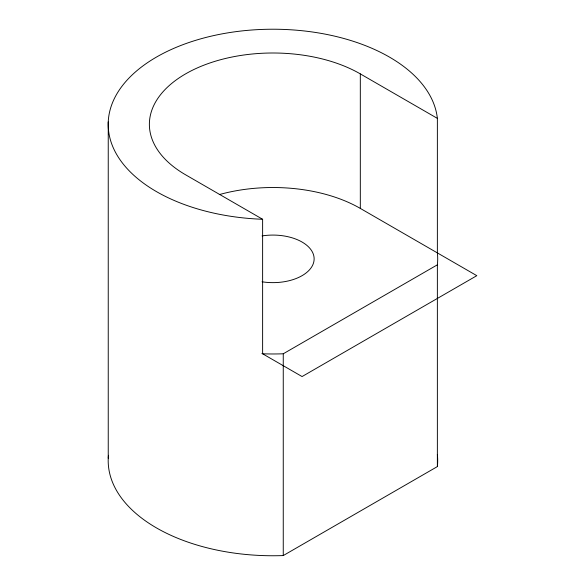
<?xml version="1.0" encoding="UTF-8"?>
<svg xmlns="http://www.w3.org/2000/svg" width="585" height="585" viewBox="0 0 585 585"><rect width="100%" height="100%" fill="white"/><g stroke="black" fill="none" stroke-linecap="round" stroke-linejoin="round"><path stroke-width="0.88" d="M283.257 353.786L437.368 264.815A164.751 95.121 0 0 0 437.368 252.903L437.368 118.382L360.316 73.893A123.567 71.341 0 0 0 185.569 73.893A123.567 71.341 0 0 0 185.569 174.783L262.621 219.273L262.621 353.786A164.751 95.121 0 0 0 283.257 353.786L283.257 555.567A164.751 95.121 0 0 1 108.452 455.291M283.257 555.567L437.368 466.589L437.368 264.815M219.273 194.6A123.567 71.341 0 0 1 360.316 208.414L476.812 275.674L302.065 376.557L261.919 353.384M360.316 73.893L360.316 208.414M108.24 121.958L108.24 458.252M437.353 454.538A164.751 95.121 0 0 1 437.368 466.589M262.621 219.273A164.751 95.121 0 0 1 108.225 122.353A164.751 95.121 0 0 1 269.502 29.243A164.751 95.121 0 0 1 437.368 118.382M262.058 235.923A41.191 23.78 0 0 1 314.13 258.855A41.191 23.78 0 0 1 262.058 281.794"/></g></svg>
